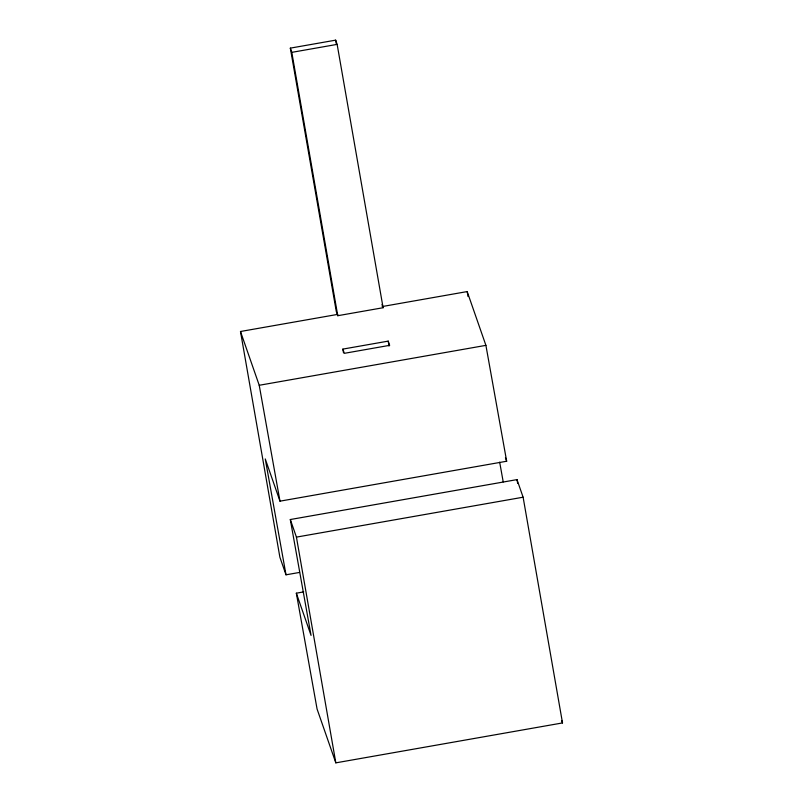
<?xml version="1.0" encoding="UTF-8"?>
<svg xmlns="http://www.w3.org/2000/svg" width="803" height="803" viewBox="0 0 803 803"><rect width="100%" height="100%" fill="white"/><g stroke="black" fill="none" stroke-linecap="round" stroke-linejoin="round"><path stroke-width="1.2" d="M290.335 48.13L335.664 40.15L337.14 44.376L383.101 307.72L337.762 315.709L336.296 311.484L290.335 48.13L291.8 52.356L337.762 315.709M291.8 52.356L337.14 44.376M299.559 572.429L286.009 574.818L279.886 557.222L240.488 331.498L337.812 314.364M382.168 306.555L467.175 291.579L485.905 345.36L506.663 461.243L279.976 501.162L265.261 458.935L286.009 574.818M342.861 349.104L388.2 341.124L389.666 345.34L344.326 353.33L342.861 349.104L343.503 352.788M240.488 331.498L259.228 385.279L485.905 345.36M296.337 593.186L311.052 635.404L290.305 519.531L516.991 479.612L523.114 497.208L562.512 722.931L335.825 762.85L317.085 709.069L296.337 593.186L303.735 591.881M290.305 519.531L296.427 537.117L523.114 497.208M505.428 457.73L506.663 461.243M561.698 720.592L562.512 722.931M381.997 304.558L383.101 307.72M516.991 479.612L517.654 483.316M499.677 462.167L503.21 481.89M259.228 385.279L279.976 501.162M467.175 291.579L468.039 296.518M335.664 40.15L336.316 43.844M388.2 341.124L389.053 346.033M296.427 537.117L335.825 762.85"/></g></svg>
